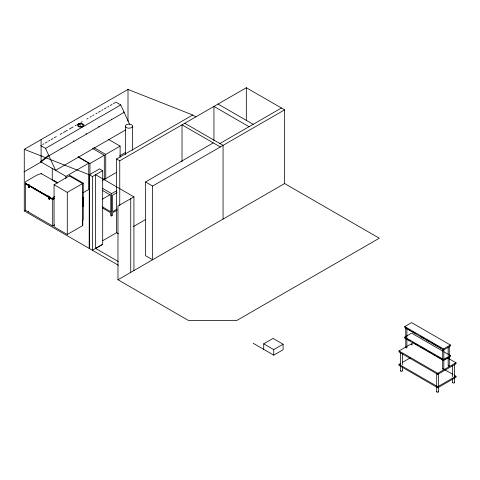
<?xml version="1.0" encoding="UTF-8"?>
<svg xmlns="http://www.w3.org/2000/svg" width="480" height="480" viewBox="0 0 480 480"><rect width="100%" height="100%" fill="white"/><g stroke="black" fill="none" stroke-linecap="round" stroke-linejoin="round"><path stroke-width="0.72" d="M89.238 248.436L89.322 174.774L99.582 168.852L102.69 170.652L102.69 244.332L92.43 250.278L92.43 176.574L102.69 170.652M25.908 183.594L25.962 183.282M28.284 211.464L28.542 211.818M52.17 225.402L53.004 225.402M406.89 339.096L406.89 347.892L406.116 348.024L405.87 347.502M443.826 349.416L443.826 369.216L443.046 369.348L442.8 368.826M449.298 346.26L449.256 366.132L448.386 366.126L448.506 365.604M49.5 196.542L49.272 199.158L49.5 196.542L48.588 196.02L48.372 196.404L48.36 198.63L49.272 199.158M25.674 183.564L52.488 199.212L54.186 198.468M29.484 184.986L29.256 187.488L29.484 184.986L28.572 184.458L28.344 184.86L28.344 186.96L29.256 187.488M40.746 161.472L48.516 155.268L48.864 155.808L41.1 162.012L24 171.882M25.698 183.282L28.248 184.956M118.344 261.558L95.622 248.436L102.69 244.332M118.398 265.272L24.27 210.924L24.27 149.328L127.998 89.442L192.726 115.008L195.9 116.838M42.696 144.498L43.992 143.748M45.288 142.998L47.232 141.876M48.534 141.126L49.83 140.376M51.126 139.626L53.07 138.504M54.366 137.754L56.316 136.632M60.204 134.388L62.148 133.26M63.45 132.516L67.338 130.266M69.288 129.144L73.176 126.9M75.12 125.772L76.422 125.028M77.718 124.278L79.014 123.528M80.958 122.406L82.254 121.656M86.796 119.034L88.092 118.284M90.036 117.162L91.338 116.412M92.634 115.662L93.93 114.918M95.874 113.79L97.17 113.046M98.472 112.296L100.416 111.168M101.712 110.424L103.008 109.674M104.304 108.924L106.254 107.802M107.55 107.052L108.846 106.302M110.142 105.552L112.092 104.43M113.388 103.68L115.332 102.558M40.746 145.62L45.534 148.386L120.768 104.946L129.582 124.266M48.864 155.808L124.098 112.374L123.75 111.834M25.788 183.906L26.232 183.648M28.572 185.778L29.484 186.3M125.61 129.924L55.566 170.364L45.534 148.386M28.344 186.96L29.484 187.356M40.746 161.808L65.946 176.334L88.746 163.17L88.746 189.492L83.046 192.786M78.132 156.714L89.946 163.53L104.304 155.238L104.304 179.766M93.93 147.588L105.744 154.41L120.108 146.118L120.108 157.266M82.788 220.194L82.788 225.534L67.284 234.486L54.066 226.854L54.066 184.734L70.02 175.518L83.244 183.15L83.244 219.93L82.56 220.326M24.27 210.924L25.566 210.18M119.568 155.904L125.4 152.538M48.588 197.334L49.5 197.862M102.672 240.708L116.586 232.674L116.586 158.964L192.726 115.008M48.36 198.63L49.5 199.026M54.66 196.464L53.376 197.202A0.966 0.558 -60 0 0 52.692 198.39L52.692 199.176L54.612 198.072M52.896 199.212L54.186 198.21M54.612 224.916L52.692 226.02L25.338 210.228L25.338 183.648L49.272 197.73L52.692 199.44L54.612 198.336M116.586 158.964L119.754 160.8L246.318 87.726L284.616 109.842L284.616 183.546L117.966 279.762L117.966 206.052L133.926 196.842L133.926 270.552M54.066 184.734L67.284 192.366L83.244 183.15M102.396 180.51L116.574 172.326M83.142 197.418L82.914 206.232L83.142 197.418L82.638 197.13M82.638 205.29L83.25 205.512A0.9 0.522 -60 0 0 83.598 204.66L83.598 198.33A0.9 0.522 -60 0 0 83.25 197.88L82.638 197.652M102.702 188.442L111.636 193.602L116.772 190.638M102.396 199.122L110.13 194.652M117.06 192.594L112.548 195.198L112.548 211.686L117.06 209.076M284.616 109.842L152.616 186.048L152.616 259.758L145.548 255.678L145.548 181.968L213.258 142.878M219.87 143.538L281.424 108M117.06 210.15L112.548 212.754L112.548 215.454L111.636 215.976L110.664 215.418L110.664 212.718L102.354 207.924M133.374 226.602L145.704 219.486M263.718 349.35L263.718 343.824L273.066 338.424L283.098 344.214L283.098 349.746L273.75 355.14L253.23 343.296M263.718 343.824L273.75 349.614L283.098 344.214M404.754 326.562L411.594 322.614L450.354 344.988L450.354 346.044L443.514 349.992L404.754 327.612L404.754 326.562L443.514 348.936L450.354 344.988M443.892 351.786L450.354 355.518L450.354 356.574L443.514 360.522L404.754 338.142L404.754 337.092L411.594 333.144M447.6 357.918L456 362.766L456 363.816L437.76 374.346L399.006 351.972L399.006 350.922L413.472 342.57M454.062 375.072L456 376.188L456 377.244L437.76 387.774L399.006 365.4L399.006 364.344L400.266 363.618M402.15 362.532L410.328 357.81M404.754 337.092L443.514 359.466L450.354 355.518M445.242 358.992L446.478 358.284M399.006 350.922L437.76 373.296L456 362.766M399.006 364.344L437.76 386.718L456 376.188M52.836 198.978L29.526 185.688M411.558 344.292C410.328 344.742 413.046 345.36 412.128 344.424M57.708 183.06L41.166 173.508L37.554 174.864A11.778 6.798 -60 0 0 36.27 175.494L26.022 181.41A0.966 0.558 -60 0 0 25.338 182.592L25.338 183.384L28.572 185.25M24.27 149.328L89.322 174.774L92.43 176.574M116.586 232.674L118.488 233.748M218.046 104.052L253.152 124.32M249.048 126.69L213.942 106.416L213.942 140.664M184.764 123.264L223.062 145.38L223.062 219.084M284.616 183.546L379.302 238.218L236.82 320.478L188.49 320.478L117.966 279.762M220.326 146.958L182.028 124.848L182.028 161.814M115.98 102.186L120.768 104.946M108.294 139.296L120.108 146.118M78.366 123.9L80.76 125.286M406.194 328.05L407.478 328.794M408.762 329.532L410.046 330.27M411.966 331.386L413.25 332.124M414.534 332.862L415.818 333.606M420.306 336.198L424.158 338.418M426.078 339.528L429.93 341.754M431.208 342.492L432.492 343.236M433.776 343.974L435.702 345.084M436.986 345.828L438.264 346.566M439.548 347.31L440.832 348.048M92.49 148.422L104.304 155.238M412.242 333.516L442.602 351.042M145.548 181.968L152.616 186.048M406.194 338.58L407.478 339.324M408.762 340.062L410.046 340.8M414.534 343.392L418.38 345.618M420.306 346.728L424.158 348.948M425.436 349.692L426.72 350.43M428.004 351.174L429.93 352.284M431.208 353.022L432.492 353.766M433.776 354.504L435.06 355.242M436.986 356.358L438.264 357.096M439.548 357.84L442.116 359.316M78.174 157.068L88.746 163.17M445.02 369.852L452.772 374.328M103.878 178.602L105.126 179.322M133.926 196.842L95.622 174.732L95.622 248.436M102.396 190.392L110.778 195.228L110.778 211.716L102.396 206.874M69.336 175.914L82.56 183.546L82.56 225.666M82.752 197.586L83.25 197.88M82.638 197.79L83.598 198.33M82.818 197.826A0.834 0.48 -60 0 1 82.986 198.108L83.49 198.396L83.49 204.72A0.834 0.48 -60 0 1 83.142 205.44M83.598 204.66L83.094 204.372A0.9 0.522 -60 0 1 82.8 205.158M82.992 198.108L82.992 204.432L83.49 204.72M82.638 205.146L83.25 205.512M82.638 205.812L83.142 206.1M32.04 187.002L33.33 187.746M35.046 188.73L36.99 189.852M44.13 193.974L46.08 195.096M29.484 185.778L48.588 196.806M49.5 197.334L52.692 199.176M41.166 173.508L41.298 174.168M449.07 365.73L449.298 366.06M443.598 368.892L443.826 369.216M111.21 119.07L111.558 119.61M98.67 126.312L99.018 126.852M86.13 133.548L86.478 134.088M73.59 140.79L73.944 141.33M61.056 148.026L61.404 148.566M454.566 363.96L454.566 382.434M452.646 365.574L452.646 376.662M452.646 378.876L452.646 382.572M448.164 347.466L448.164 355.53M448.164 357.732L448.164 365.802M443.514 348.936L443.514 349.992M443.514 359.466L443.514 360.522M442.692 349.158L442.692 368.958M438.612 373.17L438.612 391.65M437.76 373.296L437.76 374.346M437.76 386.718L437.76 387.774M436.692 373.308L436.692 391.788M406.89 328.83L406.89 337.626M405.762 327.834L405.762 347.634M402.36 353.724L402.36 364.806M402.36 367.026L402.36 370.722M400.44 352.38L400.44 370.86M273.75 349.614L273.75 355.14M246.318 87.726L246.318 120.486M132.534 126.186A3.546 2.046 0 0 1 127.158 127.902A3.546 2.046 0 0 1 127.266 124.356A3.546 2.046 0 0 1 132.534 126.186L132.534 150.144M130.734 198.684L130.734 272.394M127.998 89.442L127.998 121.35M125.442 126.114L125.442 154.56M119.754 160.8L119.754 205.446M111.636 193.602L111.636 215.976M105.744 154.41L105.744 178.938M89.946 163.53L89.946 174.678M89.322 174.774L89.322 248.484M67.284 192.366L67.284 234.486M65.946 176.334L65.946 178.524M52.692 199.44L52.692 226.02M52.266 168.438L52.266 180.132M48.588 196.02L48.588 198.498M41.1 139.608L41.1 162.012M454.38 382.17A0.966 0.558 0 0 1 454.254 382.92A0.966 0.558 0 0 1 452.946 382.914A0.966 0.558 0 0 1 452.844 382.158M402 370.35A0.966 0.558 0 0 1 402.216 371.094A0.966 0.558 0 0 1 400.95 371.28A0.966 0.558 0 0 1 400.512 370.572M438.42 391.38A0.966 0.558 0 0 1 438.234 392.166A0.966 0.558 0 0 1 436.878 392.052A0.966 0.558 0 0 1 437.07 391.272M82.8 197.592A0.9 0.522 -60 0 1 83.094 198.042M83.142 198.078A0.834 0.48 -60 0 1 83.49 198.396M82.986 204.432A0.834 0.48 -60 0 1 82.818 204.912M53.634 180.414L53.244 180.636L57.492 182.73L53.634 180.414M79.164 126.204A2.256 1.302 0 0 0 82.938 125.622A2.256 1.302 0 0 0 80.172 124.026A2.256 1.302 0 0 0 79.164 126.204M78.78 126.756A3.222 1.86 0 0 0 83.952 125.538A3.222 1.86 0 0 0 79.542 123.558A3.222 1.86 0 0 0 78.78 126.756"/></g></svg>
